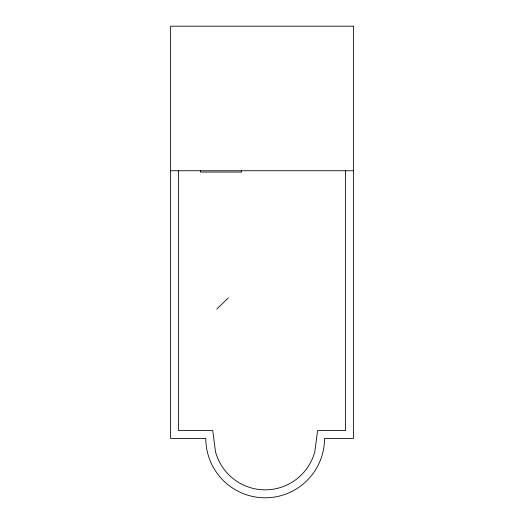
<?xml version="1.0" encoding="UTF-8"?>
<svg xmlns="http://www.w3.org/2000/svg" width="524" height="524" viewBox="0 0 524 524"><rect width="100%" height="100%" fill="white"/><g stroke="black" fill="none" stroke-linecap="round" stroke-linejoin="round"><path stroke-width="0.79" d="M216.785 309.062L228.418 297.855M170.575 170.752L353.425 170.752M345.532 170.752L345.532 430.545L317.596 430.545L314.806 451.74A51.398 51.398 0 0 1 215.508 451.74L212.718 430.545L178.468 430.545L178.468 170.752M241.551 170.752L241.551 172.069L200.443 172.069L200.443 170.752M353.425 26.2L170.575 26.2L170.575 438.437L205.801 438.437A59.363 59.363 0 0 0 265.157 497.8A59.363 59.363 0 0 0 324.52 438.437L353.425 438.437L353.425 26.2"/></g></svg>
